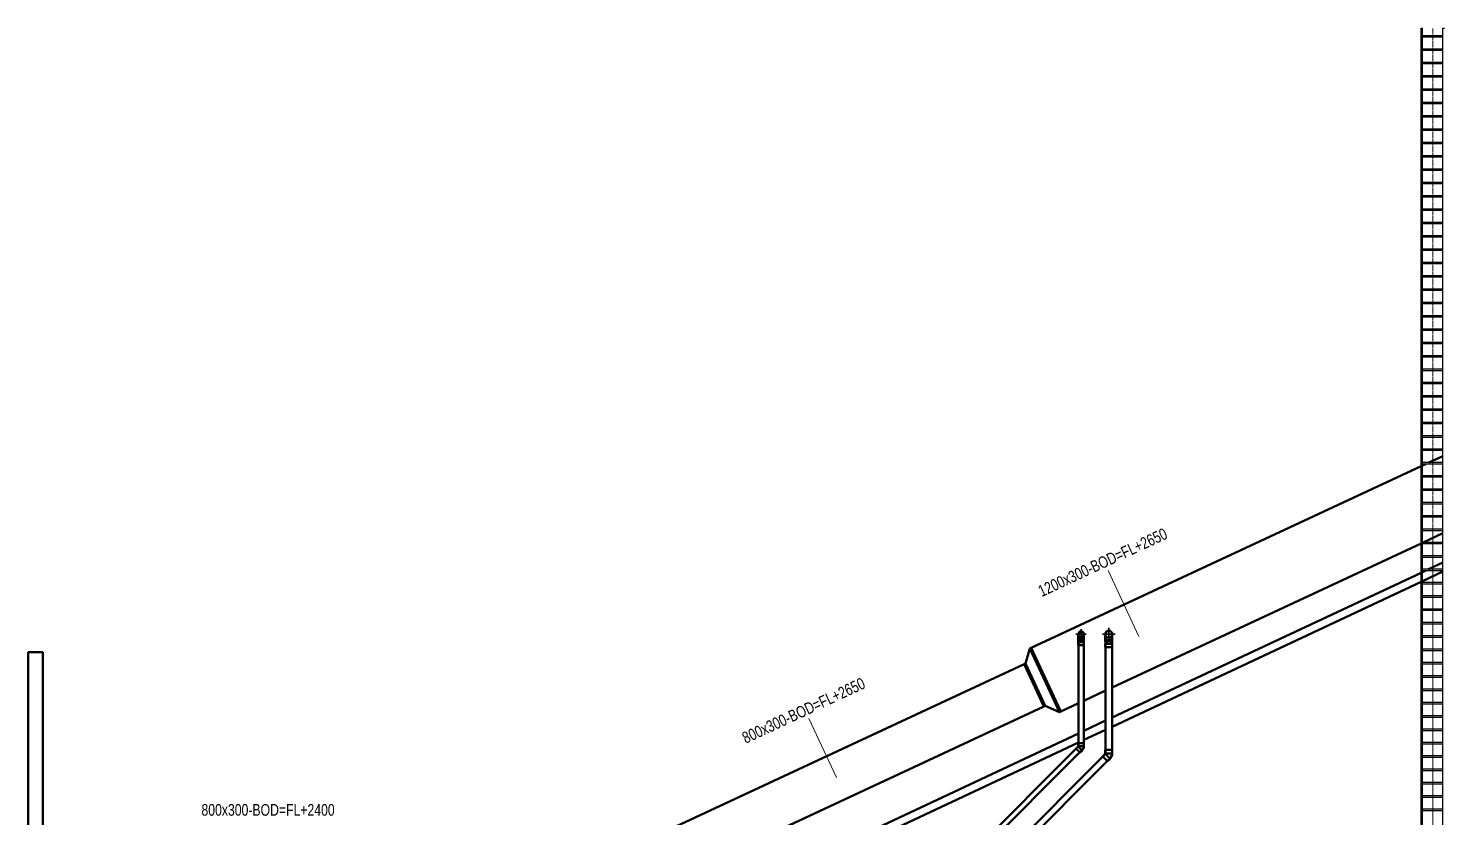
# Model space of a CAD drawing. Header units: millimetres. Extents: x -108050 to 96605, y 58136 to 140997.
# Drawn here: x -44104 to -19841, y 127465 to 140997 of the extents above; entities that cross this region are included whole.
import ezdxf

# ---------------------------------------------------------------- set-up
doc = ezdxf.new("R2010")
doc.units = ezdxf.units.MM
doc.linetypes.add('Center', pattern=[29.999999, 12, -6, 6, -6])
for name, color, linetype, lineweight in [('E-CABL-TRAY', 211, 'Continuous', 25), ('E-CABL-TRAY-CNTR', 211, 'Center', 18), ('M-HVAC-DUCT', 70, 'Continuous', 50), ('M-HVAC-DUCT-IDEN', 70, 'Continuous', 9), ('P-PIPE', 3, 'Continuous', 50), ('P-PIPE-CNTR', 3, 'Center', 35)]:
    doc.layers.add(name, color=color, linetype=linetype, lineweight=lineweight)
doc.styles.add('Arial_1', font='arial.ttf', dxfattribs={"width": 0.75, "height": 200})

# ---------------------------------------------------------------- blocks, each defined once
blk = doc.blocks.new('DSC_uPVC_Elbow_TienPhong - Standard-1562119-HẦM')
at = {"layer": 'P-PIPE'}
for p, q in [((-26108, 128687), (-26144, 128651)), ((-26106, 128742), (-26106, 128691)), ((-26075, 128581), (-26039, 128617)), ((-26008, 128691), (-26008, 128742))]:
    blk.add_line(p, q, dxfattribs=at)
at = {"layer": 'P-PIPE', "flags": 128}
for points in [[(-26105, 128691), (-26105, 128691), (-26105, 128691), (-26105, 128690), (-26105, 128690), (-26106, 128690), (-26106, 128690), (-26106, 128689), (-26106, 128689), (-26106, 128689), (-26106, 128688), (-26106, 128688), (-26106, 128688), (-26106, 128688), (-26107, 128687), (-26107, 128687), (-26107, 128687), (-26107, 128687), (-26107, 128686), (-26107, 128686), (-26108, 128686)], [(-26043, 128622), (-26040, 128624), (-26038, 128627), (-26035, 128630), (-26033, 128634), (-26031, 128637), (-26029, 128640), (-26027, 128644), (-26025, 128647), (-26023, 128651), (-26022, 128654), (-26020, 128658), (-26019, 128662), (-26018, 128665), (-26017, 128669), (-26016, 128673), (-26015, 128677), (-26015, 128681), (-26014, 128685), (-26014, 128689), (-26014, 128691)], [(-26039, 128618), (-26037, 128621), (-26034, 128624), (-26031, 128627), (-26029, 128630), (-26026, 128634), (-26024, 128637), (-26022, 128641), (-26020, 128645), (-26018, 128648), (-26017, 128652), (-26015, 128656), (-26014, 128660), (-26013, 128664), (-26012, 128668), (-26011, 128672), (-26010, 128676), (-26009, 128680), (-26009, 128685), (-26009, 128689), (-26009, 128691)]]:
    blk.add_lwpolyline(points, dxfattribs=at)
at = {"layer": 'P-PIPE'}
for centre, major_axis, ratio, start_param, end_param in [((-26110, 128616), (-34.9, 34.9), 0.000068, 4.712542, 6.283185), ((-26110, 128616), (-34.9, 34.9), 0.000068, 3.141746, 4.712542), ((-26073, 128652), (-34.9, 34.9), 0.000068, 4.712542, 6.283185), ((-26057, 128742), (49.3, 0), 0.000156, 1.570857, 3.141596), ((-26057, 128691), (49.3, 0), 0.000156, 1.570857, 3.141596), ((-26073, 128652), (-34.9, 34.9), 0.000068, 3.141746, 4.712542), ((-26057, 128742), (49.3, 0), 0.000156, 0.000063, 1.570857), ((-26057, 128691), (49.3, 0), 0.000156, 0.000063, 1.570857)]:
    blk.add_ellipse(centre, major_axis=major_axis, ratio=ratio, start_param=start_param, end_param=end_param, dxfattribs=at)
blk = doc.blocks.new('DSC_uPVC_Elbow_TienPhong - Standard-2062090-HẦM')
at = {"layer": 'P-PIPE'}
for p, q in [((-25642, 128627), (-25642, 128566)), ((-25522, 128566), (-25522, 128627)), ((-25644, 128561), (-25687, 128518)), ((-25602, 128433), (-25559, 128476))]:
    blk.add_line(p, q, dxfattribs=at)
at = {"layer": 'P-PIPE', "flags": 128}
for points in [[(-25641, 128566), (-25641, 128566), (-25641, 128565), (-25641, 128565), (-25641, 128565), (-25641, 128564), (-25641, 128564), (-25641, 128564), (-25641, 128564), (-25641, 128563), (-25642, 128563), (-25642, 128563), (-25642, 128562), (-25642, 128562), (-25642, 128562), (-25642, 128562), (-25642, 128561), (-25643, 128561), (-25643, 128561), (-25643, 128561), (-25643, 128560)], [(-25564, 128482), (-25561, 128485), (-25558, 128489), (-25555, 128492), (-25552, 128496), (-25549, 128500), (-25547, 128504), (-25544, 128508), (-25542, 128513), (-25540, 128517), (-25538, 128521), (-25537, 128526), (-25535, 128530), (-25534, 128535), (-25533, 128539), (-25532, 128544), (-25531, 128549), (-25530, 128553), (-25530, 128558), (-25530, 128563), (-25530, 128566)], [(-25560, 128477), (-25556, 128481), (-25553, 128484), (-25550, 128488), (-25547, 128492), (-25544, 128496), (-25541, 128501), (-25539, 128505), (-25536, 128510), (-25534, 128514), (-25532, 128519), (-25530, 128523), (-25529, 128528), (-25527, 128533), (-25526, 128538), (-25525, 128543), (-25524, 128548), (-25524, 128553), (-25523, 128558), (-25523, 128563), (-25523, 128566)]]:
    blk.add_lwpolyline(points, dxfattribs=at)
at = {"layer": 'P-PIPE'}
for centre, major_axis, ratio, start_param, end_param in [((-25582, 128627), (-60.3, 0), 0.000156, 4.726686, 6.297482), ((-25582, 128627), (-60.3, 0), 0.000156, 3.15589, 4.726686), ((-25645, 128476), (-42.6, 42.6), 0.009999, 6.272966, 7.843762), ((-25645, 128476), (-42.6, 42.6), 0.009999, 1.560577, 3.131373), ((-25601, 128519), (-42.6, 42.6), 0.009999, 6.272966, 7.843762), ((-25601, 128519), (-41.7, 41.7), 0.009999, 0, 0.338846), ((-25582, 128566), (-60.3, 0), 0.000156, 4.726686, 6.297482), ((-25601, 128519), (-42.6, 42.6), 0.009999, 1.560577, 3.131373), ((-25582, 128566), (-60.3, 0), 0.000156, 3.15589, 4.726686), ((-25601, 128519), (-41.7, 41.7), 0.009999, 2.782307, 3.131373)]:
    blk.add_ellipse(centre, major_axis=major_axis, ratio=ratio, start_param=start_param, end_param=end_param, dxfattribs=at)
blk = doc.blocks.new('DSC_uPVC_Elbow_TienPhong - Standard-2071838-HẦM')
at = {"layer": 'P-PIPE'}
for p, q in [((-26106, 130550), (-26106, 130514)), ((-26008, 130514), (-26008, 130550)), ((-26106, 130474), (-26106, 130423)), ((-26008, 130514), (-26008, 130514)), ((-26008, 130423), (-26008, 130474))]:
    blk.add_line(p, q, dxfattribs=at)
at = {"layer": 'P-PIPE', "flags": 128}
for points in [[(-26105, 130474), (-26105, 130476), (-26105, 130479), (-26105, 130481), (-26105, 130483), (-26105, 130485), (-26105, 130487), (-26105, 130490), (-26105, 130492), (-26105, 130494), (-26105, 130496), (-26105, 130498), (-26105, 130500), (-26105, 130502), (-26105, 130504), (-26105, 130506), (-26105, 130508), (-26105, 130509), (-26105, 130511), (-26105, 130513), (-26105, 130514)], [(-26009, 130514), (-26009, 130512), (-26009, 130510), (-26009, 130509), (-26009, 130507), (-26009, 130505), (-26009, 130503), (-26009, 130501), (-26009, 130499), (-26009, 130497), (-26009, 130495), (-26009, 130493), (-26009, 130491), (-26009, 130489), (-26009, 130487), (-26009, 130484), (-26009, 130482), (-26009, 130480), (-26009, 130478), (-26009, 130476), (-26009, 130474)]]:
    blk.add_lwpolyline(points, dxfattribs=at)
at = {"layer": 'P-PIPE'}
for centre, major_axis, ratio, start_param, end_param in [((-26057, 130550), (49.3, 0), 0.707052, 3.01962, 3.141519), ((-26057, 130550), (49.3, 0), 0.707052, 3.141519, 6.283112), ((-26057, 130550), (49.3, 0), 0.707052, 6.283112, 6.405171), ((-26057, 130514), (49.3, 0), 0.707052, 3.141519, 6.283112), ((-26057, 130474), (-49.3, 0), 0.000156, 3.141644, 6.283185), ((-26057, 130423), (-49.3, 0), 0.000156, 3.141644, 6.283185)]:
    blk.add_ellipse(centre, major_axis=major_axis, ratio=ratio, start_param=start_param, end_param=end_param, dxfattribs=at)
blk = doc.blocks.new('DSC_uPVC_Elbow_TienPhong - Standard-V107-HẦM')
at = {"layer": 'P-PIPE'}
for p, q in [((-26106, 130594), (-26106, 130558)), ((-26008, 130558), (-26008, 130594))]:
    blk.add_line(p, q, dxfattribs=at)
at = {"layer": 'P-PIPE', "flags": 128}
for points in [[(-26105, 130613), (-26105, 130614), (-26105, 130616), (-26105, 130618), (-26104, 130620), (-26104, 130622), (-26103, 130624), (-26103, 130626), (-26102, 130628), (-26102, 130629), (-26101, 130631), (-26100, 130633), (-26099, 130635), (-26098, 130636), (-26097, 130638), (-26096, 130639), (-26095, 130641), (-26093, 130642), (-26092, 130644), (-26091, 130645), (-26089, 130647), (-26088, 130648), (-26086, 130649), (-26085, 130650), (-26083, 130651), (-26082, 130652), (-26080, 130653), (-26078, 130654), (-26076, 130655), (-26075, 130656), (-26073, 130656), (-26071, 130657), (-26069, 130657), (-26067, 130658), (-26065, 130658), (-26063, 130658), (-26062, 130659), (-26060, 130659), (-26058, 130659), (-26057, 130659)], [(-26105, 130606), (-26105, 130607), (-26105, 130607), (-26105, 130608), (-26105, 130609), (-26105, 130609), (-26105, 130610), (-26105, 130610), (-26105, 130610), (-26105, 130610), (-26105, 130611)], [(-26105, 130594), (-26105, 130596), (-26105, 130597), (-26105, 130599), (-26105, 130600), (-26105, 130601)], [(-26057, 130659), (-26055, 130659), (-26053, 130659), (-26051, 130658), (-26049, 130658), (-26048, 130658), (-26046, 130657), (-26044, 130657), (-26042, 130656), (-26040, 130656), (-26038, 130655), (-26037, 130654), (-26035, 130653), (-26033, 130652), (-26032, 130651), (-26030, 130650), (-26028, 130649), (-26027, 130648), (-26025, 130647), (-26024, 130646), (-26023, 130644), (-26021, 130643), (-26020, 130641), (-26019, 130640), (-26018, 130638), (-26017, 130637), (-26016, 130635), (-26015, 130633), (-26014, 130632), (-26013, 130630), (-26012, 130628), (-26012, 130626), (-26011, 130624), (-26010, 130623), (-26010, 130621), (-26010, 130619), (-26009, 130617), (-26009, 130615), (-26009, 130613), (-26009, 130611)], [(-26009, 130611), (-26009, 130610), (-26009, 130610), (-26009, 130610), (-26009, 130610), (-26009, 130609), (-26009, 130608), (-26009, 130608), (-26009, 130607), (-26009, 130606)], [(-26009, 130602), (-26009, 130601), (-26009, 130600), (-26009, 130598), (-26009, 130597), (-26009, 130595), (-26009, 130594)]]:
    blk.add_lwpolyline(points, dxfattribs=at)
at = {"layer": 'P-PIPE'}
for radius, start, end in [(49.3, 0.003, 180.003), (49.3, 180.003, 0.003), (45, 0.003, 180.003)]:
    blk.add_arc((-26057, 130611), radius, start, end, dxfattribs=at)
for centre, major_axis, start_param, end_param in [((-26057, 130594), (49.3, 0), 2.944827, 3.141593), ((-26057, 130594), (48.2, 0), 3.081874, 4.712389), ((-26057, 130594), (49.3, 0), 3.141593, 6.283185), ((-26057, 130558), (49.3, 0), 3.141593, 6.283185), ((-26057, 130594), (48.2, 0), 4.712389, 5.759587), ((-26057, 130594), (48.2, 0), 5.766906, 6.352409), ((-26057, 130594), (49.3, 0), 0, 0.196765)]:
    blk.add_ellipse(centre, major_axis=major_axis, ratio=0.707052, start_param=start_param, end_param=end_param, dxfattribs=at)
blk = doc.blocks.new('DSC_uPVC_Elbow_TienPhong - Standard-2071879-HẦM')
at = {"layer": 'P-PIPE'}
for p, q in [((-25642, 130538), (-25642, 130495)), ((-25522, 130495), (-25522, 130538)), ((-25642, 130447), (-25642, 130386)), ((-25522, 130386), (-25522, 130447))]:
    blk.add_line(p, q, dxfattribs=at)
at = {"layer": 'P-PIPE', "flags": 128}
for points in [[(-25641, 130447), (-25641, 130450), (-25641, 130453), (-25641, 130455), (-25641, 130458), (-25641, 130461), (-25641, 130463), (-25641, 130466), (-25641, 130468), (-25641, 130471), (-25641, 130473), (-25641, 130476), (-25641, 130478), (-25641, 130481), (-25641, 130483), (-25641, 130485), (-25641, 130487), (-25641, 130489), (-25641, 130491), (-25641, 130493), (-25641, 130495)], [(-25523, 130495), (-25523, 130493), (-25523, 130491), (-25523, 130489), (-25523, 130486), (-25523, 130484), (-25523, 130482), (-25523, 130480), (-25523, 130477), (-25523, 130475), (-25523, 130472), (-25523, 130470), (-25523, 130467), (-25523, 130465), (-25523, 130462), (-25523, 130460), (-25523, 130457), (-25523, 130454), (-25523, 130452), (-25523, 130449), (-25523, 130447)]]:
    blk.add_lwpolyline(points, dxfattribs=at)
at = {"layer": 'P-PIPE'}
for centre, ratio, start_param, end_param in [((-25582, 130538), 0.707052, 3.020083, 3.141593), ((-25582, 130538), 0.707052, 3.141593, 6.283185), ((-25582, 130538), 0.707052, 0, 0.12151), ((-25582, 130495), 0.707052, 3.141593, 6.283185), ((-25582, 130447), 0.000156, 0, 3.141593), ((-25582, 130386), 0.000156, 0, 3.141593)]:
    blk.add_ellipse(centre, major_axis=(60.3, 0), ratio=ratio, start_param=start_param, end_param=end_param, dxfattribs=at)
blk = doc.blocks.new('DSC_uPVC_Elbow_TienPhong - Standard-V108-HẦM')
at = {"layer": 'P-PIPE'}
for p, q in [((-25642, 130591), (-25642, 130548)), ((-25522, 130548), (-25522, 130591))]:
    blk.add_line(p, q, dxfattribs=at)
at = {"layer": 'P-PIPE', "flags": 128}
for points in [[(-25641, 130613), (-25641, 130615), (-25640, 130618), (-25640, 130620), (-25640, 130622), (-25639, 130625), (-25639, 130627), (-25638, 130629), (-25637, 130631), (-25636, 130634), (-25635, 130636), (-25634, 130638), (-25633, 130640), (-25632, 130642), (-25631, 130644), (-25629, 130646), (-25628, 130648), (-25626, 130650), (-25625, 130651), (-25623, 130653), (-25621, 130655), (-25620, 130656)], [(-25641, 130605), (-25641, 130606), (-25641, 130607), (-25641, 130608), (-25641, 130608), (-25641, 130609), (-25641, 130609), (-25641, 130610), (-25641, 130610), (-25641, 130610), (-25641, 130611)], [(-25641, 130591), (-25641, 130593), (-25641, 130595), (-25641, 130596), (-25641, 130598), (-25641, 130599)], [(-25545, 130656), (-25543, 130655), (-25541, 130653), (-25540, 130652), (-25538, 130650), (-25536, 130648), (-25535, 130646), (-25534, 130644), (-25532, 130642), (-25531, 130640), (-25530, 130638), (-25529, 130636), (-25528, 130634), (-25527, 130632), (-25526, 130630), (-25525, 130628), (-25525, 130625), (-25524, 130623), (-25524, 130621), (-25523, 130618), (-25523, 130616), (-25523, 130614), (-25523, 130611)], [(-25523, 130611), (-25523, 130610), (-25523, 130610), (-25523, 130610), (-25523, 130609), (-25523, 130609), (-25523, 130608), (-25523, 130607), (-25523, 130606), (-25523, 130605), (-25523, 130604)], [(-25523, 130600), (-25523, 130599), (-25523, 130597), (-25523, 130596), (-25523, 130594), (-25523, 130592), (-25523, 130591)]]:
    blk.add_lwpolyline(points, dxfattribs=at)
at = {"layer": 'P-PIPE'}
for radius, start, end in [(60.3, 0, 180), (60.3, 180, 0), (55, 0, 180)]:
    blk.add_arc((-25582, 130611), radius, start, end, dxfattribs=at)
for centre, major_axis, start_param, end_param in [((-25582, 130591), (60.3, 0), 2.949731, 3.141593), ((-25582, 130591), (59, 0), 3.083154, 4.712389), ((-25582, 130591), (60.3, 0), 3.141593, 6.283185), ((-25582, 130548), (60.3, 0), 3.141593, 6.283185), ((-25582, 130591), (59, 0), 4.712389, 6.350623), ((-25582, 130591), (60.3, 0), 0, 0.192142)]:
    blk.add_ellipse(centre, major_axis=major_axis, ratio=0.707052, start_param=start_param, end_param=end_param, dxfattribs=at)
blk = doc.blocks.new('01_REC Transition REC_C Flanged_ - 200 mm-2110156-HẦM')
at = {"layer": 'M-HVAC-DUCT'}
for p, q in [((-25, -602), (-25, 602)), ((-25, 602), (0, 602)), ((0, 602), (0, -602)), ((0, 600), (175, 400)), ((175, -402), (175, 402)), ((200, 402), (175, 402)), ((200, 402), (200, -402)), ((175, -400), (0, -600)), ((175, -402), (200, -402)), ((0, -602), (-25, -602))]:
    blk.add_line(p, q, dxfattribs=at)

msp = doc.modelspace()

# ---------------------------------------------------------------- linework, layer by layer
at = {"layer": 'E-CABL-TRAY'}
for p, q in [((-20229, 140997), (-20203, 140997)), ((-20229, 124903), (-20229, 140997)), ((-20203, 124903), (-20203, 140997)), ((-19854, 140997), (-19829, 140997)), ((-19854, 124903), (-19854, 140997)), ((-19854, 140869), (-20203, 140869)), ((-19854, 140843), (-20203, 140843)), ((-19854, 140640), (-20203, 140640)), ((-19854, 140615), (-20203, 140615)), ((-19854, 140412), (-20203, 140412)), ((-19854, 140386), (-20203, 140386)), ((-19854, 140183), (-20203, 140183)), ((-19854, 140158), (-20203, 140158)), ((-19854, 139954), (-20203, 139954)), ((-19854, 139929), (-20203, 139929)), ((-19854, 139726), (-20203, 139726)), ((-19854, 139700), (-20203, 139700)), ((-19854, 139497), (-20203, 139497)), ((-19854, 139472), (-20203, 139472)), ((-19854, 139269), (-20203, 139269)), ((-19854, 139243), (-20203, 139243)), ((-19854, 139040), (-20203, 139040)), ((-19854, 139015), (-20203, 139015)), ((-19854, 138811), (-20203, 138811)), ((-19854, 138786), (-20203, 138786)), ((-19854, 138583), (-20203, 138583)), ((-19854, 138557), (-20203, 138557)), ((-19854, 138354), (-20203, 138354)), ((-19854, 138329), (-20203, 138329)), ((-19854, 138126), (-20203, 138126)), ((-19854, 138100), (-20203, 138100)), ((-19854, 137897), (-20203, 137897)), ((-19854, 137872), (-20203, 137872)), ((-19854, 137668), (-20203, 137668)), ((-19854, 137643), (-20203, 137643)), ((-19854, 137440), (-20203, 137440)), ((-19854, 137414), (-20203, 137414)), ((-19854, 137211), (-20203, 137211)), ((-19854, 137186), (-20203, 137186)), ((-19854, 136983), (-20203, 136983)), ((-19854, 136957), (-20203, 136957)), ((-19854, 136754), (-20203, 136754)), ((-19854, 136729), (-20203, 136729)), ((-19854, 136525), (-20203, 136525)), ((-19854, 136500), (-20203, 136500)), ((-19854, 136297), (-20203, 136297)), ((-19854, 136271), (-20203, 136271)), ((-19854, 136068), (-20203, 136068)), ((-19854, 136043), (-20203, 136043)), ((-19854, 135840), (-20203, 135840)), ((-19854, 135814), (-20203, 135814)), ((-19854, 135611), (-20203, 135611)), ((-19854, 135586), (-20203, 135586)), ((-19854, 135382), (-20203, 135382)), ((-19854, 135357), (-20203, 135357)), ((-19854, 135154), (-20203, 135154)), ((-19854, 135128), (-20203, 135128)), ((-19854, 134925), (-20203, 134925)), ((-19854, 134900), (-20203, 134900)), ((-19854, 134697), (-20203, 134697)), ((-19854, 134671), (-20203, 134671)), ((-19854, 134468), (-20203, 134468)), ((-19854, 134443), (-20203, 134443)), ((-19854, 134239), (-20203, 134239)), ((-19854, 134214), (-20203, 134214)), ((-19854, 134011), (-20203, 134011)), ((-19854, 133985), (-20203, 133985)), ((-19854, 133782), (-20203, 133782)), ((-19854, 133757), (-20203, 133757)), ((-19854, 133554), (-20203, 133554)), ((-19854, 133528), (-20203, 133528)), ((-19854, 133325), (-20203, 133325)), ((-19854, 133300), (-20203, 133300)), ((-19854, 133096), (-20203, 133096)), ((-19854, 133071), (-20203, 133071)), ((-19854, 132868), (-20203, 132868)), ((-19854, 132842), (-20203, 132842)), ((-19854, 132639), (-20203, 132639)), ((-19854, 132614), (-20203, 132614)), ((-19854, 132411), (-20203, 132411)), ((-19854, 132385), (-20203, 132385)), ((-19854, 132182), (-20203, 132182)), ((-19854, 132157), (-20203, 132157)), ((-19854, 131953), (-20203, 131953)), ((-19854, 131928), (-20203, 131928)), ((-19854, 131725), (-20203, 131725)), ((-19854, 131699), (-20203, 131699)), ((-19854, 131496), (-20203, 131496)), ((-19854, 131471), (-20203, 131471)), ((-19854, 131268), (-20203, 131268)), ((-19854, 131242), (-20203, 131242)), ((-19854, 131039), (-20203, 131039)), ((-19854, 131014), (-20203, 131014)), ((-19854, 130810), (-20203, 130810)), ((-19854, 130785), (-20203, 130785)), ((-19854, 130582), (-20203, 130582)), ((-19854, 130556), (-20203, 130556)), ((-19854, 130353), (-20203, 130353)), ((-19854, 130328), (-20203, 130328)), ((-19854, 130125), (-20203, 130125)), ((-19854, 130099), (-20203, 130099)), ((-19854, 129896), (-20203, 129896)), ((-19854, 129871), (-20203, 129871)), ((-19854, 129667), (-20203, 129667)), ((-19854, 129642), (-20203, 129642)), ((-19854, 129439), (-20203, 129439)), ((-19854, 129413), (-20203, 129413)), ((-19854, 129210), (-20203, 129210)), ((-19854, 129185), (-20203, 129185)), ((-19854, 128982), (-20203, 128982)), ((-19854, 128956), (-20203, 128956)), ((-19854, 128753), (-20203, 128753)), ((-19854, 128728), (-20203, 128728)), ((-19854, 128524), (-20203, 128524)), ((-19854, 128499), (-20203, 128499)), ((-19854, 128296), (-20203, 128296)), ((-19854, 128270), (-20203, 128270)), ((-19854, 128067), (-20203, 128067)), ((-19854, 128042), (-20203, 128042)), ((-19854, 127839), (-20203, 127839)), ((-19854, 127813), (-20203, 127813)), ((-19854, 127610), (-20203, 127610)), ((-19854, 127585), (-20203, 127585))]:
    msp.add_line(p, q, dxfattribs=at)
at = {"layer": 'E-CABL-TRAY-CNTR'}
msp.add_line((-20029, 124903), (-20029, 140997), dxfattribs=at)
at = {"layer": 'M-HVAC-DUCT'}
for p, q in [((-26913, 130374), (-20229, 133491)), ((-20203, 133503), (-20148, 133528)), ((-20094, 133554), (-19854, 133665)), ((-20196, 132182), (-19854, 132341)), ((-25527, 129696), (-20229, 132167)), ((-27032, 130097), (-33767, 126957)), ((-26012, 129470), (-25637, 129645)), ((-26694, 129372), (-33429, 126232)), ((-26406, 129286), (-26102, 129428))]:
    msp.add_line(p, q, dxfattribs=at)
at = {"layer": 'M-HVAC-DUCT-IDEN'}
for p, q in [((-25067, 130573), (-25594, 131703)), ((-30252, 128155), (-30722, 129163))]:
    msp.add_line(p, q, dxfattribs=at)
at = {"layer": 'P-PIPE'}
for p, q in [((-19854, 131840), (-20100, 131725)), ((-20229, 131665), (-25527, 129180)), ((-25527, 129024), (-20229, 131508)), ((-20154, 131699), (-20203, 131676)), ((-20203, 131520), (-19854, 131684)), ((-26102, 130592), (-26102, 130514)), ((-26012, 130514), (-26012, 130592)), ((-25637, 130587), (-25637, 130495)), ((-25527, 130495), (-25527, 130587)), ((-44104, 130302), (-44104, 124928)), ((-43854, 124928), (-43854, 130302)), ((-26102, 130474), (-26102, 128691)), ((-26012, 128691), (-26012, 130474)), ((-25637, 130447), (-25637, 128566)), ((-25527, 128566), (-25527, 130447)), ((-25637, 129129), (-26012, 128953)), ((-26102, 128910), (-36440, 124063)), ((-26012, 128797), (-25637, 128972)), ((-36380, 123935), (-26102, 128754)), ((-26105, 128684), (-35881, 118908)), ((-35818, 118844), (-26042, 128620)), ((-25640, 128558), (-35647, 118551)), ((-35569, 118474), (-25563, 128480))]:
    msp.add_line(p, q, dxfattribs=at)
at = {"layer": 'P-PIPE', "lineweight": 35}
for centre, radius, start, end in [((-26057, 130611), 45, 0, 180), ((-26057, 130611), 45, 180, 0), ((-25582, 130611), 55, 0, 180), ((-25582, 130611), 55, 180, 0)]:
    msp.add_arc(centre, radius, start, end, dxfattribs=at)
at = {"layer": 'P-PIPE'}
for start_param, end_param in [(1.570796, 3.141593), (0, 1.570796)]:
    msp.add_ellipse((-43979, 130302), major_axis=(125, 0), ratio=0.004558, start_param=start_param, end_param=end_param, dxfattribs=at)
at = {"layer": 'P-PIPE-CNTR'}
for p, q in [((-26147, 130611), (-25967, 130611)), ((-26057, 130521), (-26057, 130701)), ((-25692, 130611), (-25472, 130611)), ((-25582, 130501), (-25582, 130721))]:
    msp.add_line(p, q, dxfattribs=at)

# ---------------------------------------------------------------- block references
at = {"layer": 'M-HVAC-DUCT', "rotation": 205.0000000000007}
msp.add_blockref('01_REC Transition REC_C Flanged_ - 200 mm-2110156-HẦM', (-26682, 129819), dxfattribs=at)
at = {"layer": 'P-PIPE'}
for name in ['DSC_uPVC_Elbow_TienPhong - Standard-V107-HẦM', 'DSC_uPVC_Elbow_TienPhong - Standard-2071838-HẦM', 'DSC_uPVC_Elbow_TienPhong - Standard-V108-HẦM', 'DSC_uPVC_Elbow_TienPhong - Standard-2071879-HẦM', 'DSC_uPVC_Elbow_TienPhong - Standard-1562119-HẦM', 'DSC_uPVC_Elbow_TienPhong - Standard-2062090-HẦM']:
    msp.add_blockref(name, (0, 0), dxfattribs=at)

# ---------------------------------------------------------------- texts
at = {"layer": 'M-HVAC-DUCT-IDEN', "char_height": 200, "attachment_point": 1, "rotation": 25, "style": 'Arial_1'}
for s, insert, width in [('1200x300-BOD=FL+2650', (-26817, 131426), 2964.24), ('800x300-BOD=FL+2650', (-31891, 128911), 2819.94)]:
    msp.add_mtext(s, dxfattribs=dict(at, insert=insert, width=width))
at = {"layer": 'M-HVAC-DUCT-IDEN', "insert": (-41136, 127699), "char_height": 200, "width": 2819.94, "attachment_point": 1, "style": 'Arial_1'}
msp.add_mtext('800x300-BOD=FL+2400', dxfattribs=at)

doc.saveas('drawing.dxf')
